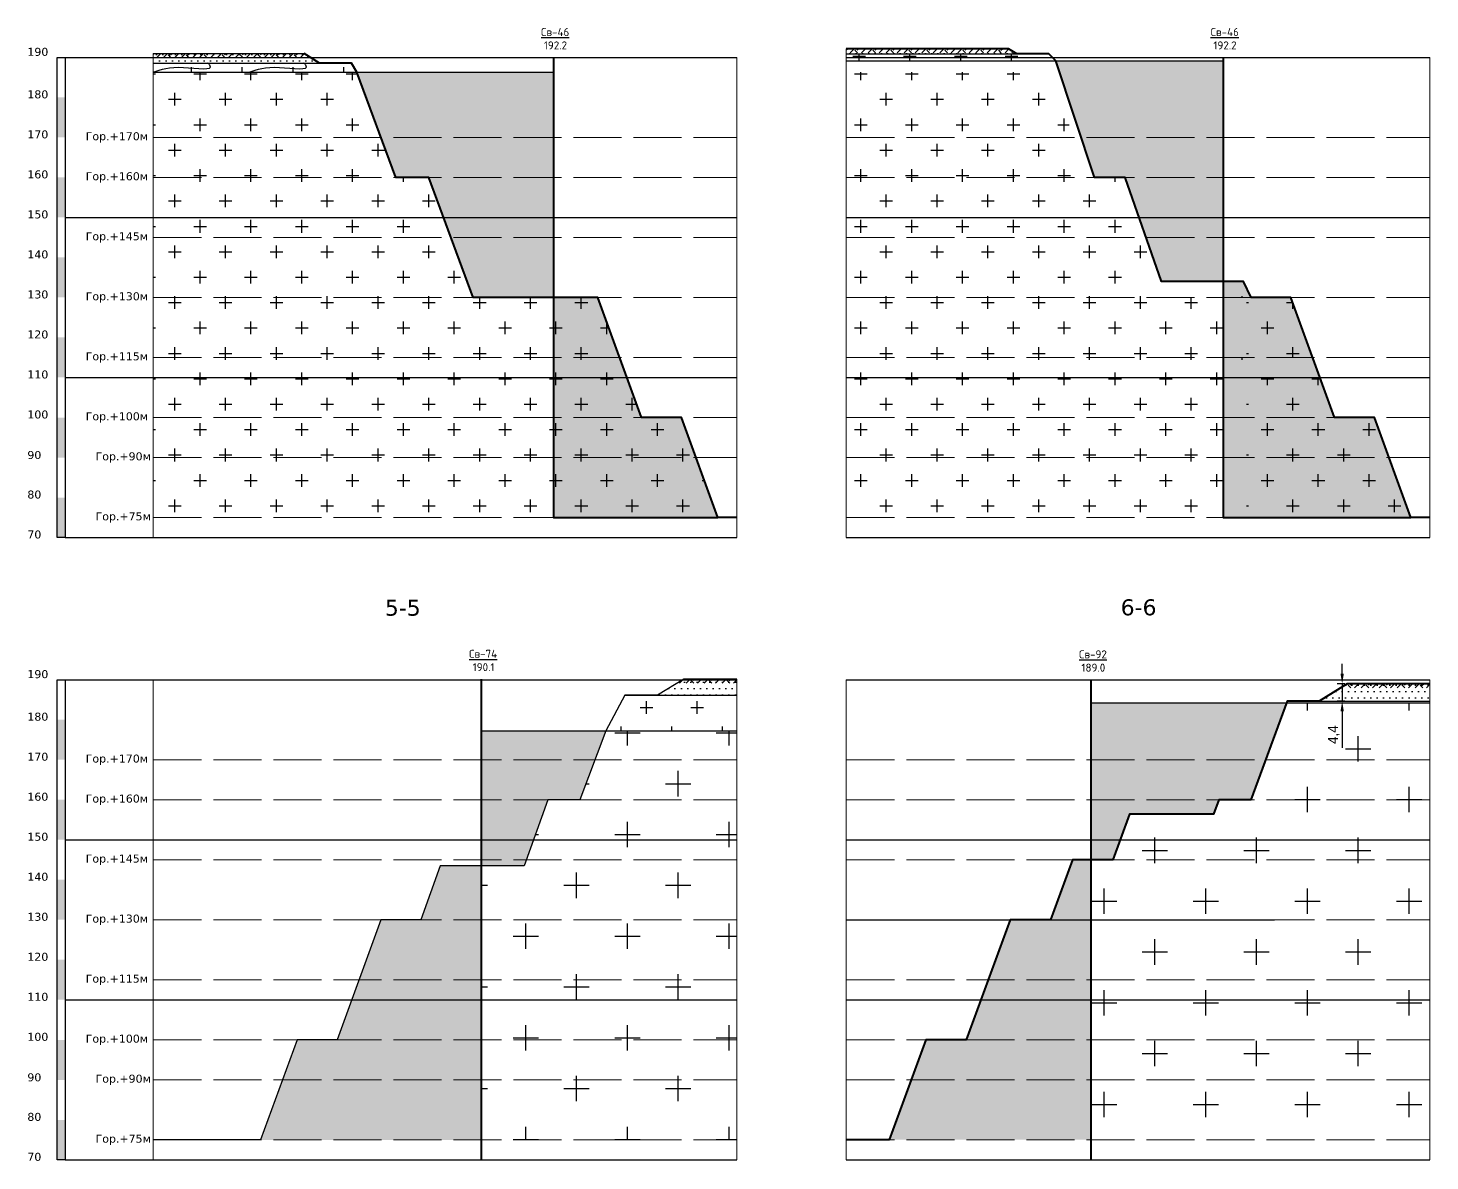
# Model space of a CAD drawing. Header units: millimetres. Extents: x 0 to 6474735, y 0 to 11273163.
# Drawn here: x 3234483.5 to 3234833.8, y 5635810.5 to 5636093.7 of the extents above; entities that cross this region are included whole.
import ezdxf

# ---------------------------------------------------------------- set-up
doc = ezdxf.new("R2010")
doc.units = ezdxf.units.MM
doc.header["$PDMODE"] = 32
doc.header["$PDSIZE"] = 0.8
doc.linetypes.add('ACAD_ISO02W100', pattern=[15, 12, -3])
doc.linetypes.add('AHIDDEN4', pattern=[7, 5, -2])
doc.layers.add('ПЛАН НА КІНЕЦЬ', color=7, linetype='Continuous')
doc.layers.add('ПРОФІЛЬ_БОРТА', color=7, linetype='Continuous')
doc.styles.add('ISO Proportional', font='isocpeur.ttf')
doc.styles.add('стиль1', font='verdana.ttf', dxfattribs={"height": 4})
doc.dimstyles.new('ISO-25', dxfattribs={"dimtxt": 2.5, "dimasz": 2.5, "dimexe": 1.25, "dimexo": 0.625, "dimtad": 1, "dimtxsty": 'Standard', "dimcen": 2.5, "dimadec": 0, "dimazin": 0, "dimtfac": 1, "dimtmove": 0, "dimatfit": 3, "dimfxl": 1, "dimarcsym": 0})

# ---------------------------------------------------------------- blocks, each defined once
blk = doc.blocks.new('*D111')
at = {"layer": 'Defpoints', "color": 0, "transparency": 16777216}
for p in [(3234632.64, 5635926.93), (3234640.75, 5635926.93), (3234626.93, 5635908.11), (3234514.8, 5635900.79), (3234660.63, 5635900.79)]:
    blk.add_point(p, dxfattribs=at)
blk = doc.blocks.new('*D114')
at = {"layer": 'Defpoints', "color": 0, "transparency": 16777216}
for p in [(3234813.12, 5635929.8), (3234811.85, 5635925.4), (3234813.12, 5635925.4)]:
    blk.add_point(p, dxfattribs=at)
at = {"layer": 'ПРОФІЛЬ_БОРТА', "color": 0, "lineweight": -2, "transparency": 16777216}
for p, q in [((3234811.85, 5635932.3), (3234811.85, 5635934.8)), ((3234812.5, 5635929.8), (3234810.6, 5635929.8)), ((3234811.85, 5635929.8), (3234811.85, 5635925.4)), ((3234812.5, 5635925.4), (3234810.6, 5635925.4)), ((3234811.85, 5635922.9), (3234811.85, 5635913.74))]:
    blk.add_line(p, q, dxfattribs=at)
at = {"layer": 'ПРОФІЛЬ_БОРТА', "color": 0, "transparency": 16777216}
for points in [[(3234811.43, 5635932.3), (3234812.26, 5635932.3), (3234811.85, 5635929.8)], [(3234811.43, 5635922.9), (3234812.26, 5635922.9), (3234811.85, 5635925.4)]]:
    blk.add_solid(points, dxfattribs=at)
at = {"layer": 'ПРОФІЛЬ_БОРТА', "color": 0, "transparency": 16777216, "insert": (3234809.76, 5635917.07), "char_height": 2.5, "attachment_point": 5, "rotation": 89.9998}
blk.add_mtext('4,4', dxfattribs=at)

msp = doc.modelspace()

# ---------------------------------------------------------------- hatches: boundary and pattern name
at = {"layer": 'ПЛАН НА КІНЕЦЬ'}
h = msp.add_hatch(dxfattribs=at)
h.set_pattern_fill('DOTS', color=256, scale=0.99)
h.set_pattern_definition([(0, (3123.7413, 156.7919), (0.7858125, 1.571625), [0, -1.571625])])
h.paths.add_polyline_path([(3234687.957, 5636088.507), (3234687.957, 5636087.327), (3234730.393, 5636087.327), (3234728.507, 5636088.507)])
h.paths.add_polyline_path([(3234687.957, 5636087.327), (3234687.957, 5636087.224), (3234730.558, 5636087.224), (3234730.393, 5636087.327)])
h = msp.add_hatch(dxfattribs=at)
h.set_pattern_fill('EARTH', color=256, scale=0.5, angle=45)
h.set_pattern_definition([(45, (192.6882, -151.2663), (4e-16, 4.4901280605), [3.175, -3.175]), (45, (191.8463, -150.4244), (4e-16, 4.4901280605), [3.175, -3.175]), (45, (191.0044, -149.5825), (4e-16, 4.4901280605), [3.175, -3.175]), (135, (191.0044, -149.0212), (-4.4901280605, 4e-16), [3.175, -3.175]), (135, (191.8463, -148.1793), (-4.4901280605, 4e-16), [3.175, -3.175]), (135, (192.6882, -147.3374), (-4.4901280605, 4e-16), [3.175, -3.175])])
h.paths.add_polyline_path([(3234728.507, 5636088.507), (3234687.957, 5636088.507), (3234687.957, 5636087.507), (3234728.507, 5636087.507)])
h.paths.add_polyline_path([(3234728.507, 5636088.507), (3234728.507, 5636087.507), (3234730.138, 5636087.507)])
h = msp.add_hatch(dxfattribs=at)
h.set_pattern_fill('DOTS', color=256)
h.set_pattern_definition([(0, (2950.5808, -31.6383), (0.79375, 1.5875), [0, -1.5875])])
h.paths.add_polyline_path([(3234552.457, 5636087.327), (3234514.796, 5636087.327), (3234514.796, 5636086.327), (3234552.457, 5636086.327)])
h.paths.add_polyline_path([(3234552.457, 5636086.327), (3234514.796, 5636086.327), (3234514.796, 5636084.927), (3234552.457, 5636084.927)])
h.paths.add_polyline_path([(3234554.051, 5636086.327), (3234552.457, 5636086.327), (3234552.457, 5636084.927), (3234556.282, 5636084.927)])
h.paths.add_polyline_path([(3234552.457, 5636087.327), (3234552.457, 5636086.327), (3234554.051, 5636086.327)])
h = msp.add_hatch(dxfattribs=at)
h.set_pattern_fill('EARTH', color=256, scale=0.5, angle=45)
h.set_pattern_definition([(45, (16.639, -152.4463), (4e-16, 4.4901280605), [3.175, -3.175]), (45, (15.797, -151.6044), (4e-16, 4.4901280605), [3.175, -3.175]), (45, (14.955, -150.7625), (4e-16, 4.4901280605), [3.175, -3.175]), (135, (14.955, -150.2012), (-4.4901280605, 4e-16), [3.175, -3.175]), (135, (15.797, -149.3593), (-4.4901280605, 4e-16), [3.175, -3.175]), (135, (16.639, -148.5174), (-4.4901280605, 4e-16), [3.175, -3.175])])
h.paths.add_polyline_path([(3234552.457, 5636087.327), (3234514.796, 5636087.327), (3234514.796, 5636086.327), (3234552.457, 5636086.327)])
h.paths.add_polyline_path([(3234552.457, 5636087.327), (3234552.457, 5636086.327), (3234554.088, 5636086.327)])
h = msp.add_hatch(dxfattribs=at)
h.set_pattern_fill('CROSS', color=256)
h.set_pattern_definition([(0, (2950.581, -31.6383), (6.35, 6.35), [3.175, -9.525]), (90, (2952.1683, -33.226), (-6.35, 6.35), [3.175, -9.525])])
h.paths.add_polyline_path([(3234552.457, 5636084.927), (3234514.796, 5636084.927), (3234514.796, 5636082.627), (3234552.457, 5636082.627)])
h.paths.add_polyline_path([(3234556.282, 5636084.927), (3234552.457, 5636084.927), (3234552.457, 5636082.627), (3234556.282, 5636082.627)])
h.paths.add_polyline_path([(3234564.281, 5636084.927), (3234556.282, 5636084.927), (3234556.282, 5636082.627), (3234564.281, 5636082.627)])
h = msp.add_hatch(dxfattribs=at)
h.set_pattern_fill('CROSS', color=256)
h.set_pattern_definition([(0, (3123.741, 156.792), (6.35, 6.35), [3.175, -9.525]), (90, (3125.329, 155.2044), (-6.35, 6.35), [3.175, -9.525])])
h.paths.add_polyline_path([(3234687.957, 5636086.327), (3234687.957, 5636085.507), (3234740.319, 5636085.507), (3234739.487, 5636086.327)])
h.paths.add_polyline_path([(3234687.957, 5636087.224), (3234687.957, 5636086.327), (3234739.487, 5636086.327), (3234738.576, 5636087.224)])
h = msp.add_hatch(color=91, dxfattribs=at)
h.dxf.hatch_style = 1
h.paths.add_polyline_path([(3234782.103, 5636030.327), (3234766.673, 5636030.327), (3234757.666, 5636056.327), (3234749.937, 5636056.327), (3234740.319, 5636085.507), (3234782.103, 5636085.507)])
h = msp.add_hatch(dxfattribs=at)
h.set_pattern_fill('CROSS', color=256)
h.paths.add_polyline_path([(3234625.885, 5636026.327), (3234614.796, 5636026.327), (3234614.796, 5636011.327), (3234631.334, 5636011.327)])
h.paths.add_polyline_path([(3234631.334, 5636011.327), (3234614.796, 5636011.327), (3234614.796, 5636006.327), (3234633.15, 5636006.327)])
h.paths.add_polyline_path([(3234633.15, 5636006.327), (3234614.796, 5636006.327), (3234614.796, 5635996.327), (3234636.783, 5635996.327)])
h.paths.add_polyline_path([(3234646.783, 5635996.327), (3234636.783, 5635996.327), (3234614.796, 5635996.327), (3234614.796, 5635971.327), (3234655.884, 5635971.327)])
h.paths.add_polyline_path([(3234565.672, 5636082.627), (3234514.796, 5636082.627), (3234514.796, 5636076.327), (3234567.998, 5636076.327)])
h.paths.add_polyline_path([(3234567.998, 5636076.327), (3234514.796, 5636076.327), (3234514.796, 5636066.327), (3234571.691, 5636066.327)])
h.paths.add_polyline_path([(3234571.691, 5636066.327), (3234514.796, 5636066.327), (3234514.796, 5636056.327), (3234575.383, 5636056.327)])
h.paths.add_polyline_path([(3234583.599, 5636056.327), (3234575.383, 5636056.327), (3234514.796, 5636056.327), (3234514.796, 5636046.327), (3234587.292, 5636046.327)])
h.paths.add_polyline_path([(3234587.292, 5636046.327), (3234514.796, 5636046.327), (3234514.796, 5636041.327), (3234589.138, 5636041.327)])
h.paths.add_polyline_path([(3234589.138, 5636041.327), (3234514.796, 5636041.327), (3234514.796, 5636036.327), (3234590.984, 5636036.327)])
h.paths.add_polyline_path([(3234590.984, 5636036.327), (3234514.796, 5636036.327), (3234514.796, 5636026.327), (3234594.677, 5636026.327)])
h.paths.add_polyline_path([(3234614.796, 5636026.327), (3234594.677, 5636026.327), (3234514.796, 5636026.327), (3234514.796, 5636016.327), (3234614.796, 5636016.327)])
h.paths.add_polyline_path([(3234614.796, 5636016.327), (3234514.796, 5636016.327), (3234514.796, 5636011.327), (3234614.796, 5636011.327)])
h.paths.add_polyline_path([(3234614.796, 5636011.327), (3234514.796, 5636011.327), (3234514.796, 5636006.327), (3234614.796, 5636006.327)])
h.paths.add_polyline_path([(3234614.796, 5636006.327), (3234514.796, 5636006.327), (3234514.796, 5635996.327), (3234614.796, 5635996.327)])
h.paths.add_polyline_path([(3234614.796, 5635996.327), (3234514.796, 5635996.327), (3234514.796, 5635986.327), (3234614.796, 5635986.327)])
h.paths.add_polyline_path([(3234614.796, 5635986.327), (3234514.796, 5635986.327), (3234514.796, 5635976.327), (3234614.796, 5635976.327)])
h.paths.add_polyline_path([(3234614.796, 5635976.327), (3234514.796, 5635976.327), (3234514.796, 5635971.327), (3234614.796, 5635971.327)])
h = msp.add_hatch(color=91, dxfattribs=at)
h.dxf.hatch_style = 1
h.paths.add_polyline_path([(3234614.796, 5636026.327), (3234594.677, 5636026.327), (3234583.599, 5636056.327), (3234575.383, 5636056.327), (3234565.672, 5636082.627), (3234614.796, 5636082.627)])
h = msp.add_hatch(dxfattribs=at)
h.set_pattern_fill('CROSS', color=256)
h.paths.add_polyline_path([(3234787.215, 5636030.327), (3234782.103, 5636030.327), (3234782.103, 5636026.327), (3234789.075, 5636026.327)])
h.paths.add_polyline_path([(3234799.045, 5636026.327), (3234789.075, 5636026.327), (3234782.103, 5636026.327), (3234782.103, 5636011.327), (3234804.494, 5636011.327)])
h.paths.add_polyline_path([(3234806.311, 5636006.327), (3234782.103, 5636006.327), (3234782.103, 5635996.327), (3234809.944, 5635996.327)])
h.paths.add_polyline_path([(3234819.944, 5635996.327), (3234809.944, 5635996.327), (3234782.103, 5635996.327), (3234782.103, 5635971.327), (3234829.044, 5635971.327)])
h.paths.add_polyline_path([(3234738.833, 5636082.627), (3234687.957, 5636082.627), (3234687.957, 5636076.327), (3234741.159, 5636076.327)])
h.paths.add_polyline_path([(3234741.159, 5636076.327), (3234687.957, 5636076.327), (3234687.957, 5636066.327), (3234744.851, 5636066.327)])
h.paths.add_polyline_path([(3234744.851, 5636066.327), (3234687.957, 5636066.327), (3234687.957, 5636056.327), (3234748.544, 5636056.327)])
h.paths.add_polyline_path([(3234756.76, 5636056.327), (3234748.544, 5636056.327), (3234687.957, 5636056.327), (3234687.957, 5636046.327), (3234760.452, 5636046.327)])
h.paths.add_polyline_path([(3234760.452, 5636046.327), (3234687.957, 5636046.327), (3234687.957, 5636041.327), (3234762.298, 5636041.327)])
h.paths.add_polyline_path([(3234762.298, 5636041.327), (3234687.957, 5636041.327), (3234687.957, 5636036.327), (3234764.145, 5636036.327)])
h.paths.add_polyline_path([(3234764.145, 5636036.327), (3234687.957, 5636036.327), (3234687.957, 5636026.327), (3234767.837, 5636026.327)])
h.paths.add_polyline_path([(3234787.957, 5636026.327), (3234767.837, 5636026.327), (3234687.957, 5636026.327), (3234687.957, 5636016.327), (3234787.957, 5636016.327)])
h.paths.add_polyline_path([(3234787.957, 5636016.327), (3234687.957, 5636016.327), (3234687.957, 5636011.327), (3234787.957, 5636011.327)])
h.paths.add_polyline_path([(3234787.957, 5636011.327), (3234687.957, 5636011.327), (3234687.957, 5636006.327), (3234787.957, 5636006.327)])
h.paths.add_polyline_path([(3234787.957, 5636006.327), (3234687.957, 5636006.327), (3234687.957, 5635996.327), (3234787.957, 5635996.327)])
h.paths.add_polyline_path([(3234787.957, 5635996.327), (3234687.957, 5635996.327), (3234687.957, 5635986.327), (3234787.957, 5635986.327)])
h.paths.add_polyline_path([(3234787.957, 5635986.327), (3234687.957, 5635986.327), (3234687.957, 5635976.327), (3234787.957, 5635976.327)])
h.paths.add_polyline_path([(3234787.957, 5635976.327), (3234687.957, 5635976.327), (3234687.957, 5635971.327), (3234787.957, 5635971.327)])
h = msp.add_hatch(color=256, dxfattribs=at)
h.dxf.hatch_style = 1
h.paths.add_polyline_path([(3234492.806, 5636076.327), (3234490.806, 5636076.327), (3234490.806, 5636066.327), (3234492.806, 5636066.327)])
h = msp.add_hatch(color=256, dxfattribs=at)
h.dxf.hatch_style = 1
h.paths.add_polyline_path([(3234492.806, 5636056.327), (3234490.806, 5636056.327), (3234490.806, 5636046.327), (3234492.806, 5636046.327)])
h = msp.add_hatch(color=256, dxfattribs=at)
h.dxf.hatch_style = 1
h.paths.add_polyline_path([(3234492.806, 5636036.327), (3234490.806, 5636036.327), (3234490.806, 5636026.327), (3234492.806, 5636026.327)])
h = msp.add_hatch(color=211, dxfattribs=at)
h.dxf.hatch_style = 1
h.paths.add_polyline_path([(3234782.103, 5636030.327), (3234787.215, 5636030.327), (3234789.075, 5636026.327), (3234799.045, 5636026.327), (3234809.944, 5635996.327), (3234819.944, 5635996.327), (3234829.044, 5635971.327), (3234782.103, 5635971.327)])
h = msp.add_hatch(color=211, dxfattribs=at)
h.dxf.hatch_style = 1
h.paths.add_polyline_path([(3234614.796, 5636026.327), (3234614.796, 5635971.327), (3234655.884, 5635971.327), (3234646.783, 5635996.327), (3234636.783, 5635996.327), (3234625.885, 5636026.327)])
h = msp.add_hatch(color=256, dxfattribs=at)
h.dxf.hatch_style = 1
h.paths.add_polyline_path([(3234492.806, 5636016.327), (3234490.806, 5636016.327), (3234490.806, 5636006.327), (3234492.806, 5636006.327)])
h = msp.add_hatch(color=256, dxfattribs=at)
h.dxf.hatch_style = 1
h.paths.add_polyline_path([(3234492.806, 5635996.327), (3234490.806, 5635996.327), (3234490.806, 5635986.327), (3234492.806, 5635986.327)])
h = msp.add_hatch(color=256, dxfattribs=at)
h.dxf.hatch_style = 1
h.paths.add_polyline_path([(3234492.806, 5635976.327), (3234490.806, 5635976.327), (3234490.806, 5635966.327), (3234492.806, 5635966.327)])
h = msp.add_hatch(dxfattribs=at)
h.set_pattern_fill('DOTS', color=256)
h.set_pattern_definition([(0, (2937.263, 165.4969), (0.79375, 1.5875), [0, -1.5875])])
h.paths.add_polyline_path([(3234660.628, 5635930.787), (3234647.348, 5635930.787), (3234647.348, 5635926.927), (3234660.628, 5635926.927)])
h.paths.add_polyline_path([(3234647.348, 5635930.787), (3234647.118, 5635930.787), (3234640.751, 5635926.927), (3234647.348, 5635926.927)])
h.paths.add_polyline_path([(3234660.628, 5635930.927), (3234647.348, 5635930.927), (3234647.348, 5635930.787), (3234660.628, 5635930.787)])
h = msp.add_hatch(dxfattribs=at)
h.set_pattern_fill('EARTH', color=256, scale=0.5, angle=45)
h.set_pattern_definition([(45, (124.8098, -308.8463), (4e-16, 4.4901280605), [3.175, -3.175]), (45, (123.968, -308.0044), (4e-16, 4.4901280605), [3.175, -3.175]), (45, (123.126, -307.1625), (4e-16, 4.4901280605), [3.175, -3.175]), (135, (123.126, -306.6012), (-4.4901280605, 4e-16), [3.175, -3.175]), (135, (123.968, -305.7593), (-4.4901280605, 4e-16), [3.175, -3.175]), (135, (124.8098, -304.9174), (-4.4901280605, 4e-16), [3.175, -3.175])])
h.paths.add_polyline_path([(3234647.348, 5635930.927), (3234645.699, 5635929.927), (3234660.628, 5635929.927), (3234660.628, 5635930.927)])
h = msp.add_hatch(dxfattribs=at)
h.set_pattern_fill('CROSS', color=256)
h.set_pattern_definition([(0, (2937.263, 165.497), (6.35, 6.35), [3.175, -9.525]), (90, (2938.8506, 163.9094), (-6.35, 6.35), [3.175, -9.525])])
h.paths.add_polyline_path([(3234647.348, 5635926.927), (3234632.642, 5635926.927), (3234629.331, 5635920.787), (3234647.348, 5635920.787)])
h.paths.add_polyline_path([(3234660.628, 5635926.927), (3234647.348, 5635926.927), (3234647.348, 5635920.787), (3234660.628, 5635920.787)])
h.paths.add_polyline_path([(3234660.628, 5635920.787), (3234647.348, 5635920.787), (3234647.348, 5635918.027), (3234660.628, 5635918.027)])
h.paths.add_polyline_path([(3234647.348, 5635920.787), (3234629.331, 5635920.787), (3234627.843, 5635918.027), (3234647.348, 5635918.027)])
h = msp.add_hatch(dxfattribs=at)
h.set_pattern_fill('DOTS', color=256)
h.set_pattern_definition([(0, (3081.7797, 326.6342), (0.79375, 1.5875), [0, -1.5875])])
h.paths.add_polyline_path([(3234813.122, 5635929.802), (3234806.081, 5635925.402), (3234833.789, 5635925.402), (3234833.789, 5635929.802)])
h = msp.add_hatch(dxfattribs=at)
h.set_pattern_fill('EARTH', color=256, scale=0.5, angle=45)
h.set_pattern_definition([(45, (297.9702, -309.9713), (4e-16, 4.4901280605), [3.175, -3.175]), (45, (297.1283, -309.1294), (4e-16, 4.4901280605), [3.175, -3.175]), (45, (296.2864, -308.2875), (4e-16, 4.4901280605), [3.175, -3.175]), (135, (296.2864, -307.7262), (-4.4901280605, 4e-16), [3.175, -3.175]), (135, (297.1283, -306.8843), (-4.4901280605, 4e-16), [3.175, -3.175]), (135, (297.9702, -306.0425), (-4.4901280605, 4e-16), [3.175, -3.175])])
h.paths.add_polyline_path([(3234833.789, 5635929.802), (3234812.766, 5635929.802), (3234812.766, 5635928.802), (3234833.789, 5635928.802)])
h = msp.add_hatch(dxfattribs=at)
h.set_pattern_fill('CROSS', color=256, scale=2)
h.set_pattern_definition([(0, (3081.78, 326.634), (12.7, 12.7), [6.35, -19.05]), (90, (3084.955, 323.459), (-12.7, 12.7), [6.35, -19.05])])
h.paths.add_polyline_path([(3234833.789, 5635925.002), (3234797.934, 5635925.002), (3234796.392, 5635920.802), (3234833.789, 5635920.802)])
h.paths.add_polyline_path([(3234833.789, 5635920.802), (3234796.392, 5635920.802), (3234792.718, 5635910.802), (3234833.789, 5635910.802)])
h.paths.add_polyline_path([(3234833.789, 5635910.802), (3234792.718, 5635910.802), (3234789.045, 5635900.802), (3234833.789, 5635900.802)])
h.paths.add_polyline_path([(3234833.789, 5635900.802), (3234781.045, 5635900.802), (3234779.74, 5635897.219), (3234758.697, 5635897.219), (3234756.372, 5635890.802), (3234833.789, 5635890.802)])
h.paths.add_polyline_path([(3234833.789, 5635890.802), (3234756.372, 5635890.802), (3234754.56, 5635885.802), (3234833.789, 5635885.802)])
h.paths.add_polyline_path([(3234833.789, 5635885.802), (3234754.56, 5635885.802), (3234749.124, 5635885.802), (3234749.124, 5635880.802), (3234833.789, 5635880.802)])
h.paths.add_polyline_path([(3234833.789, 5635880.802), (3234749.124, 5635880.802), (3234749.124, 5635870.802), (3234833.789, 5635870.802)])
h.paths.add_polyline_path([(3234833.789, 5635870.802), (3234749.124, 5635870.802), (3234749.124, 5635860.802), (3234833.789, 5635860.802)])
h.paths.add_polyline_path([(3234833.789, 5635860.802), (3234749.124, 5635860.802), (3234749.124, 5635855.802), (3234833.789, 5635855.802)])
h.paths.add_polyline_path([(3234833.789, 5635855.802), (3234749.124, 5635855.802), (3234749.124, 5635850.802), (3234833.789, 5635850.802)])
h.paths.add_polyline_path([(3234833.789, 5635850.802), (3234749.124, 5635850.802), (3234749.124, 5635840.802), (3234833.789, 5635840.802)])
h.paths.add_polyline_path([(3234833.789, 5635840.802), (3234749.124, 5635840.802), (3234749.124, 5635830.802), (3234833.789, 5635830.802)])
h.paths.add_polyline_path([(3234833.789, 5635830.802), (3234749.124, 5635830.802), (3234749.124, 5635820.802), (3234833.789, 5635820.802)])
h.paths.add_polyline_path([(3234833.789, 5635820.802), (3234749.124, 5635820.802), (3234749.124, 5635815.802), (3234833.789, 5635815.802)])
h = msp.add_hatch(color=91, dxfattribs=at)
h.dxf.hatch_style = 1
h.paths.add_polyline_path([(3234797.934, 5635925.002), (3234749.124, 5635925.002), (3234749.124, 5635885.802), (3234754.56, 5635885.802), (3234758.697, 5635897.219), (3234779.74, 5635897.219), (3234781.045, 5635900.802), (3234789.045, 5635900.802)])
h = msp.add_hatch(color=256, dxfattribs=at)
h.dxf.hatch_style = 1
h.paths.add_polyline_path([(3234492.806, 5635920.787), (3234490.806, 5635920.787), (3234490.806, 5635910.787), (3234492.806, 5635910.787)])
h = msp.add_hatch(color=91, dxfattribs=at)
h.dxf.hatch_style = 1
h.paths.add_polyline_path([(3234596.812, 5635884.287), (3234607.457, 5635884.287), (3234613.41, 5635900.787), (3234621.405, 5635900.787), (3234627.843, 5635918.027), (3234596.812, 5635918.027)])
h = msp.add_hatch(dxfattribs=at)
h.set_pattern_fill('CROSS', color=256, scale=2)
h.set_pattern_definition([(0, (2937.263, 165.497), (12.7, 12.7), [6.35, -19.05]), (90, (2940.438, 162.322), (-12.7, 12.7), [6.35, -19.05])])
h.paths.add_polyline_path([(3234647.348, 5635918.027), (3234627.843, 5635918.027), (3234625.139, 5635910.787), (3234647.348, 5635910.787)])
h.paths.add_polyline_path([(3234660.628, 5635918.027), (3234647.348, 5635918.027), (3234647.348, 5635910.787), (3234660.628, 5635910.787)])
h.paths.add_polyline_path([(3234660.628, 5635910.787), (3234647.348, 5635910.787), (3234647.348, 5635900.787), (3234660.628, 5635900.787)])
h.paths.add_polyline_path([(3234647.348, 5635910.787), (3234625.139, 5635910.787), (3234621.405, 5635900.787), (3234647.348, 5635900.787)])
h.paths.add_polyline_path([(3234647.348, 5635900.787), (3234613.41, 5635900.787), (3234609.802, 5635890.787), (3234647.348, 5635890.787)])
h.paths.add_polyline_path([(3234660.628, 5635900.787), (3234647.348, 5635900.787), (3234647.348, 5635890.787), (3234660.628, 5635890.787)])
h.paths.add_polyline_path([(3234660.628, 5635890.787), (3234647.348, 5635890.787), (3234647.348, 5635885.787), (3234660.628, 5635885.787)])
h.paths.add_polyline_path([(3234647.348, 5635890.787), (3234609.802, 5635890.787), (3234607.998, 5635885.787), (3234647.348, 5635885.787)])
h.paths.add_polyline_path([(3234647.348, 5635885.787), (3234607.998, 5635885.787), (3234607.457, 5635884.287), (3234596.812, 5635884.287), (3234596.812, 5635880.787), (3234647.348, 5635880.787)])
h.paths.add_polyline_path([(3234660.628, 5635885.787), (3234647.348, 5635885.787), (3234647.348, 5635880.787), (3234660.628, 5635880.787)])
h.paths.add_polyline_path([(3234660.628, 5635880.787), (3234647.348, 5635880.787), (3234647.348, 5635870.787), (3234660.628, 5635870.787)])
h.paths.add_polyline_path([(3234647.348, 5635880.787), (3234596.812, 5635880.787), (3234596.812, 5635870.787), (3234647.348, 5635870.787)])
h.paths.add_polyline_path([(3234647.348, 5635870.787), (3234596.812, 5635870.787), (3234596.812, 5635860.787), (3234647.348, 5635860.787)])
h.paths.add_polyline_path([(3234660.628, 5635870.787), (3234647.348, 5635870.787), (3234647.348, 5635860.787), (3234660.628, 5635860.787)])
h.paths.add_polyline_path([(3234660.628, 5635860.787), (3234647.348, 5635860.787), (3234647.348, 5635855.787), (3234660.628, 5635855.787)])
h.paths.add_polyline_path([(3234647.348, 5635860.787), (3234596.812, 5635860.787), (3234596.812, 5635855.787), (3234647.348, 5635855.787)])
h.paths.add_polyline_path([(3234647.348, 5635855.787), (3234596.812, 5635855.787), (3234596.812, 5635850.787), (3234647.348, 5635850.787)])
h.paths.add_polyline_path([(3234660.628, 5635855.787), (3234647.348, 5635855.787), (3234647.348, 5635850.787), (3234660.628, 5635850.787)])
h.paths.add_polyline_path([(3234660.628, 5635850.787), (3234647.348, 5635850.787), (3234647.348, 5635840.787), (3234660.628, 5635840.787)])
h.paths.add_polyline_path([(3234647.348, 5635850.787), (3234596.812, 5635850.787), (3234596.812, 5635840.787), (3234647.348, 5635840.787)])
h.paths.add_polyline_path([(3234647.348, 5635840.787), (3234596.812, 5635840.787), (3234596.812, 5635830.787), (3234647.348, 5635830.787)])
h.paths.add_polyline_path([(3234660.628, 5635840.787), (3234647.348, 5635840.787), (3234647.348, 5635830.787), (3234660.628, 5635830.787)])
h.paths.add_polyline_path([(3234660.628, 5635830.787), (3234647.348, 5635830.787), (3234647.348, 5635820.787), (3234660.628, 5635820.787)])
h.paths.add_polyline_path([(3234647.348, 5635830.787), (3234596.812, 5635830.787), (3234596.812, 5635820.787), (3234647.348, 5635820.787)])
h.paths.add_polyline_path([(3234647.348, 5635820.787), (3234596.812, 5635820.787), (3234596.812, 5635815.787), (3234647.348, 5635815.787)])
h.paths.add_polyline_path([(3234660.628, 5635820.787), (3234647.348, 5635820.787), (3234647.348, 5635815.787), (3234660.628, 5635815.787)])
h = msp.add_hatch(color=256, dxfattribs=at)
h.dxf.hatch_style = 1
h.paths.add_polyline_path([(3234492.806, 5635900.787), (3234490.806, 5635900.787), (3234490.806, 5635890.787), (3234492.806, 5635890.787)])
h = msp.add_hatch(color=211, dxfattribs=at)
h.dxf.hatch_style = 1
h.paths.add_polyline_path([(3234698.622, 5635815.802), (3234749.124, 5635815.802), (3234749.124, 5635885.802), (3234744.462, 5635885.802), (3234738.96, 5635870.802), (3234728.887, 5635870.802), (3234717.883, 5635840.802), (3234707.802, 5635840.802)])
h = msp.add_hatch(color=211, dxfattribs=at)
h.dxf.hatch_style = 1
h.paths.add_polyline_path([(3234541.61, 5635815.787), (3234596.812, 5635815.787), (3234596.962, 5635884.287), (3234586.467, 5635884.287), (3234581.667, 5635870.787), (3234571.652, 5635870.787), (3234560.728, 5635840.787), (3234550.724, 5635840.787)])
h = msp.add_hatch(color=256, dxfattribs=at)
h.dxf.hatch_style = 1
h.paths.add_polyline_path([(3234492.806, 5635880.787), (3234490.806, 5635880.787), (3234490.806, 5635870.787), (3234492.806, 5635870.787)])
h = msp.add_hatch(color=256, dxfattribs=at)
h.dxf.hatch_style = 1
h.paths.add_polyline_path([(3234492.806, 5635860.787), (3234490.806, 5635860.787), (3234490.806, 5635850.787), (3234492.806, 5635850.787)])
h = msp.add_hatch(color=256, dxfattribs=at)
h.dxf.hatch_style = 1
h.paths.add_polyline_path([(3234492.806, 5635840.787), (3234490.806, 5635840.787), (3234490.806, 5635830.787), (3234492.806, 5635830.787)])
h = msp.add_hatch(color=256, dxfattribs=at)
h.dxf.hatch_style = 1
h.paths.add_polyline_path([(3234492.806, 5635820.787), (3234490.806, 5635820.787), (3234490.806, 5635810.787), (3234492.806, 5635810.787)])

# ---------------------------------------------------------------- linework, layer by layer
at = {"layer": 'ПЛАН НА КІНЕЦЬ', "lineweight": 15}
for p, q in [((3234687.957, 5635966.327), (3234687.957, 5636088.507)), ((3234514.796, 5635966.327), (3234514.796, 5636087.327)), ((3234660.628, 5635966.327), (3234660.628, 5636086.327)), ((3234833.789, 5635966.327), (3234833.789, 5636086.327)), ((3234514.796, 5635810.787), (3234514.796, 5635930.787)), ((3234660.628, 5635810.787), (3234660.628, 5635930.927)), ((3234687.957, 5635930.802), (3234687.957, 5635810.802)), ((3234833.789, 5635810.802), (3234833.789, 5635930.802))]:
    msp.add_line(p, q, dxfattribs=at)
at = {"layer": 'ПЛАН НА КІНЕЦЬ', "color": 4}
for p, q in [((3234492.806, 5636086.327), (3234660.628, 5636086.327)), ((3234514.796, 5636086.327), (3234660.628, 5636086.327)), ((3234687.957, 5636086.327), (3234833.789, 5636086.327)), ((3234492.806, 5636046.327), (3234660.628, 5636046.327)), ((3234514.796, 5636046.327), (3234660.628, 5636046.327)), ((3234687.957, 5636046.327), (3234833.789, 5636046.327)), ((3234492.806, 5636006.327), (3234660.628, 5636006.327)), ((3234514.796, 5636006.327), (3234660.628, 5636006.327)), ((3234687.957, 5636006.327), (3234833.789, 5636006.327)), ((3234492.806, 5635966.327), (3234660.628, 5635966.327)), ((3234514.796, 5635966.327), (3234660.628, 5635966.327)), ((3234687.957, 5635966.327), (3234833.789, 5635966.327)), ((3234492.806, 5635930.787), (3234660.628, 5635930.787)), ((3234514.796, 5635930.787), (3234660.628, 5635930.787)), ((3234649.124, 5635930.802), (3234660.628, 5635930.802)), ((3234687.957, 5635930.802), (3234833.789, 5635930.802)), ((3234492.806, 5635890.787), (3234660.628, 5635890.787)), ((3234514.796, 5635890.787), (3234660.628, 5635890.787)), ((3234649.124, 5635890.802), (3234660.628, 5635890.802)), ((3234687.957, 5635890.802), (3234833.789, 5635890.802)), ((3234687.957, 5635870.802), (3234794.957, 5635870.802)), ((3234492.806, 5635850.787), (3234660.628, 5635850.787)), ((3234514.796, 5635850.787), (3234660.628, 5635850.787)), ((3234649.124, 5635850.802), (3234660.628, 5635850.802)), ((3234687.957, 5635850.802), (3234833.789, 5635850.802)), ((3234492.806, 5635810.787), (3234660.628, 5635810.787)), ((3234514.796, 5635810.787), (3234660.628, 5635810.787)), ((3234687.957, 5635810.802), (3234833.789, 5635810.802))]:
    msp.add_line(p, q, dxfattribs=at)
at = {"layer": 'ПЛАН НА КІНЕЦЬ', "color": 7, "linetype": 'ACAD_ISO02W100', "lineweight": 20}
for p, q in [((3234514.796, 5636066.327), (3234660.628, 5636066.327)), ((3234687.957, 5636066.327), (3234833.789, 5636066.327)), ((3234514.796, 5636056.327), (3234660.628, 5636056.327)), ((3234687.957, 5636056.327), (3234833.789, 5636056.327)), ((3234514.796, 5636041.327), (3234660.628, 5636041.327)), ((3234687.957, 5636041.327), (3234833.789, 5636041.327)), ((3234514.796, 5636026.327), (3234660.628, 5636026.327)), ((3234687.957, 5636026.327), (3234833.789, 5636026.327)), ((3234514.796, 5636011.327), (3234660.628, 5636011.327)), ((3234687.957, 5636011.327), (3234833.789, 5636011.327)), ((3234514.796, 5635996.327), (3234660.628, 5635996.327)), ((3234687.957, 5635996.327), (3234833.789, 5635996.327)), ((3234514.796, 5635986.327), (3234660.628, 5635986.327)), ((3234687.957, 5635986.327), (3234833.789, 5635986.327)), ((3234514.796, 5635971.327), (3234660.628, 5635971.327)), ((3234687.957, 5635971.327), (3234833.789, 5635971.327)), ((3234514.796, 5635910.787), (3234660.628, 5635910.787)), ((3234687.957, 5635910.802), (3234833.789, 5635910.802)), ((3234514.796, 5635900.787), (3234660.628, 5635900.787)), ((3234687.957, 5635900.802), (3234833.789, 5635900.802)), ((3234514.796, 5635885.787), (3234660.628, 5635885.787)), ((3234687.957, 5635885.802), (3234833.789, 5635885.802)), ((3234514.796, 5635870.787), (3234660.628, 5635870.787)), ((3234687.957, 5635870.802), (3234833.789, 5635870.802)), ((3234514.796, 5635855.787), (3234660.628, 5635855.787)), ((3234687.957, 5635855.802), (3234833.789, 5635855.802)), ((3234514.796, 5635840.787), (3234660.628, 5635840.787)), ((3234687.957, 5635840.802), (3234833.789, 5635840.802)), ((3234514.796, 5635830.787), (3234660.628, 5635830.787)), ((3234687.957, 5635830.802), (3234833.789, 5635830.802)), ((3234514.796, 5635815.787), (3234660.628, 5635815.787)), ((3234687.957, 5635815.802), (3234833.789, 5635815.802))]:
    msp.add_line(p, q, dxfattribs=at)
at = {"layer": 'ПЛАН НА КІНЕЦЬ', "color": 5, "lineweight": 40}
for p, q in [((3234596.812, 5635810.787), (3234596.812, 5635930.927)), ((3234749.124, 5635810.802), (3234749.124, 5635930.802))]:
    msp.add_line(p, q, dxfattribs=at)
at = {"layer": 'ПЛАН НА КІНЕЦЬ'}
for p, q in [((3234632.642, 5635926.927), (3234660.628, 5635926.927)), ((3234596.812, 5635918.027), (3234660.628, 5635918.027))]:
    msp.add_line(p, q, dxfattribs=at)
at = {"layer": 'ПЛАН НА КІНЕЦЬ', "color": 7}
for p, q in [((3234749.124, 5635925.002), (3234833.789, 5635925.002)), ((3234806.081, 5635925.402), (3234833.789, 5635925.402))]:
    msp.add_line(p, q, dxfattribs=at)
at = {"layer": 'ПЛАН НА КІНЕЦЬ', "lineweight": 40}
for points in [[(3234833.789, 5635971.327), (3234829.044, 5635971.327), (3234819.944, 5635996.327), (3234809.944, 5635996.327), (3234799.045, 5636026.327), (3234789.075, 5636026.327), (3234787.215, 5636030.327), (3234766.673, 5636030.327), (3234757.666, 5636056.327), (3234749.937, 5636056.327), (3234740.319, 5636085.507), (3234738.576, 5636087.224), (3234730.558, 5636087.224), (3234728.507, 5636088.507), (3234687.957, 5636088.507)], [(3234660.628, 5635971.327), (3234655.884, 5635971.327), (3234646.783, 5635996.327), (3234636.783, 5635996.327), (3234625.885, 5636026.327), (3234594.677, 5636026.327), (3234583.599, 5636056.327), (3234575.383, 5636056.327), (3234565.672, 5636082.627), (3234564.281, 5636084.927), (3234556.282, 5636084.927), (3234552.457, 5636087.327)], [(3234833.789, 5635929.802), (3234813.122, 5635929.802), (3234806.081, 5635925.402), (3234798.081, 5635925.402), (3234789.045, 5635900.802), (3234781.045, 5635900.802), (3234779.74, 5635897.219), (3234758.697, 5635897.219), (3234754.56, 5635885.802), (3234744.462, 5635885.802), (3234738.96, 5635870.802), (3234728.887, 5635870.802), (3234717.883, 5635840.802), (3234707.802, 5635840.802), (3234698.622, 5635815.802), (3234687.957, 5635815.802)]]:
    msp.add_lwpolyline(points, dxfattribs=at)
at = {"layer": 'ПЛАН НА КІНЕЦЬ'}
for points in [[(3234492.806, 5636086.327), (3234492.806, 5635966.327), (3234490.806, 5635966.327), (3234490.806, 5636086.327)], [(3234492.806, 5635930.787), (3234492.806, 5635810.787), (3234490.806, 5635810.787), (3234490.806, 5635930.787)]]:
    msp.add_lwpolyline(points, close=True, dxfattribs=at)
for points in [[(3234514.796, 5636087.327), (3234552.457, 5636087.327)], [(3234514.796, 5636084.927), (3234564.281, 5636084.927)], [(3234687.957, 5636087.224), (3234738.576, 5636087.224)], [(3234687.957, 5636085.507), (3234782.103, 5636085.507), (3234782.103, 5636085.507)], [(3234514.796, 5636082.627), (3234614.796, 5636082.627), (3234614.796, 5636082.627)]]:
    msp.add_lwpolyline(points, dxfattribs=at)
at = {"layer": 'ПЛАН НА КІНЕЦЬ', "color": 5, "lineweight": 40}
for points in [[(3234614.796, 5636086.327), (3234614.796, 5635971.327), (3234655.884, 5635971.327)], [(3234782.103, 5636086.327), (3234782.103, 5635971.327), (3234829.044, 5635971.327)]]:
    msp.add_lwpolyline(points, dxfattribs=at)
at = {"layer": 'ПЛАН НА КІНЕЦЬ', "color": 2}
msp.add_lwpolyline([(3234782.103, 5636030.327), (3234766.673, 5636030.327)], dxfattribs=at)
at = {"layer": 'ПЛАН НА КІНЕЦЬ', "lineweight": 30}
msp.add_lwpolyline([(3234660.628, 5635930.927), (3234647.348, 5635930.927), (3234647.348, 5635930.927), (3234640.751, 5635926.927), (3234632.642, 5635926.927), (3234627.843, 5635918.027), (3234621.405, 5635900.787), (3234613.41, 5635900.787), (3234607.457, 5635884.287), (3234586.467, 5635884.287), (3234581.667, 5635870.787), (3234571.652, 5635870.787), (3234560.728, 5635840.787), (3234550.724, 5635840.787), (3234541.61, 5635815.787), (3234514.796, 5635815.787)], dxfattribs=at)
at = {"layer": 'ПЛАН НА КІНЕЦЬ'}
for points in [[(3234514.796, 5636082.627), (3234522.37, 5636083.832), (3234528.953, 5636084.364), (3234528.426, 5636084.927)], [(3234538.778, 5636082.627), (3234546.352, 5636083.832), (3234552.935, 5636084.364), (3234552.408, 5636084.927)]]:
    msp.add_spline(points, degree=3, dxfattribs=at)

# ---------------------------------------------------------------- texts
at = {"layer": 'ПЛАН НА КІНЕЦЬ', "linetype": 'AHIDDEN4', "char_height": 2, "attachment_point": 1, "style": 'ISO Proportional'}
for s, insert in [('\\pi0.69384;{\\LСв-46}\\P\\pi1.3938;192.2', (3234610.989, 5636093.662)), ('\\pi0.69384;{\\LСв-46}\\P\\pi1.3938;192.2', (3234778.297, 5636093.662)), ('\\pi0.69384;{\\LСв-74}\\P\\pi1.5938;190.1', (3234593.006, 5635938.262)), ('\\pi0.79384;{\\LСв-92}\\P\\pi1.3938;189.0', (3234745.318, 5635938.137))]:
    msp.add_mtext_dynamic_manual_height_columns(s, width=8.18768, gutter_width=7.5, heights=[0], dxfattribs=dict(at, insert=insert))
at = {"layer": 'ПЛАН НА КІНЕЦЬ', "attachment_point": 1, "style": 'стиль1'}
for s, width, insert, char_height in [('190', 7.35435, (3234483.321, 5636088.723), 2), ('180', 7.35435, (3234483.321, 5636078.09), 2), ('170', 7.35435, (3234483.321, 5636068.09), 2), ('Гор.+170м', 7.35435, (3234497.91, 5636067.626), 2), ('160', 7.35435, (3234483.321, 5636058.09), 2), ('Гор.+160м', 7.35435, (3234497.91, 5636057.626), 2), ('150', 7.35435, (3234483.321, 5636048.09), 2), ('Гор.+145м', 7.35435, (3234497.91, 5636042.626), 2), ('140', 7.35435, (3234483.321, 5636038.09), 2), ('130', 7.35435, (3234483.321, 5636028.09), 2), ('Гор.+130м', 7.35435, (3234497.91, 5636027.626), 2), ('120', 7.35435, (3234483.321, 5636018.09), 2), ('Гор.+115м', 7.35435, (3234497.91, 5636012.626), 2), ('110', 7.35435, (3234483.321, 5636008.09), 2), ('100', 7.35435, (3234483.321, 5635998.09), 2), ('Гор.+100м', 7.35435, (3234497.91, 5635997.626), 2), ('90', 7.35435, (3234483.321, 5635987.957), 2), ('Гор.+90м', 7.35435, (3234500.361, 5635987.626), 2), ('80', 7.35435, (3234483.321, 5635978.074), 2), ('Гор.+75м', 7.35435, (3234500.361, 5635972.626), 2), ('70', 7.35435, (3234483.321, 5635968.09), 2), ('5-5', 3.78159, (3234572.642, 5635950.793), 4), ('6-6', 3.78159, (3234756.501, 5635950.892), 4), ('190', 7.35435, (3234483.321, 5635933.183), 2), ('180', 7.35435, (3234483.321, 5635922.55), 2), ('170', 7.35435, (3234483.321, 5635912.55), 2), ('Гор.+170м', 7.35435, (3234497.91, 5635912.086), 2), ('160', 7.35435, (3234483.321, 5635902.55), 2), ('Гор.+160м', 7.35435, (3234497.91, 5635902.086), 2), ('150', 7.35435, (3234483.321, 5635892.55), 2), ('Гор.+145м', 7.35435, (3234497.91, 5635887.086), 2), ('140', 7.35435, (3234483.321, 5635882.55), 2), ('130', 7.35435, (3234483.321, 5635872.55), 2), ('Гор.+130м', 7.35435, (3234497.91, 5635872.086), 2), ('120', 7.35435, (3234483.321, 5635862.55), 2), ('Гор.+115м', 7.35435, (3234497.91, 5635857.086), 2), ('110', 7.35435, (3234483.321, 5635852.55), 2), ('100', 7.35435, (3234483.321, 5635842.55), 2), ('Гор.+100м', 7.35435, (3234497.91, 5635842.086), 2), ('90', 7.35435, (3234483.321, 5635832.417), 2), ('Гор.+90м', 7.35435, (3234500.361, 5635832.086), 2), ('80', 7.35435, (3234483.321, 5635822.534), 2), ('Гор.+75м', 7.35435, (3234500.361, 5635817.086), 2), ('70', 7.35435, (3234483.321, 5635812.55), 2)]:
    msp.add_mtext_dynamic_manual_height_columns(s, width=width, gutter_width=7.5, heights=[0], dxfattribs=dict(at, insert=insert, char_height=char_height))

# ---------------------------------------------------------------- dimensions: what is measured, and where the dimension line sits
at = {"layer": 'ПЛАН НА КІНЕЦЬ', "color": 2}
dim = msp.add_angular_dim_2l(base=(3234626.934, 5635908.106), line1=((3234640.751, 5635926.927), (3234632.642, 5635926.927)), line2=((3234514.796, 5635900.787), (3234660.628, 5635900.787)), dimstyle='ISO-25', dxfattribs=at)
dim.commit()
dim.dimension.update_dxf_attribs({"geometry": '*D111', "text_midpoint": (3234626.934, 5635908.106)})
at = {"layer": 'ПРОФІЛЬ_БОРТА', "color": 2}
dim = msp.add_aligned_dim(p1=(3234813.122, 5635929.802), p2=(3234813.122, 5635925.402), distance=-1.277, dimstyle='ISO-25', dxfattribs=at)
dim.commit()
dim.dimension.update_dxf_attribs({"geometry": '*D114', "text_midpoint": (3234809.762, 5635917.069)})

doc.saveas('drawing.dxf')
